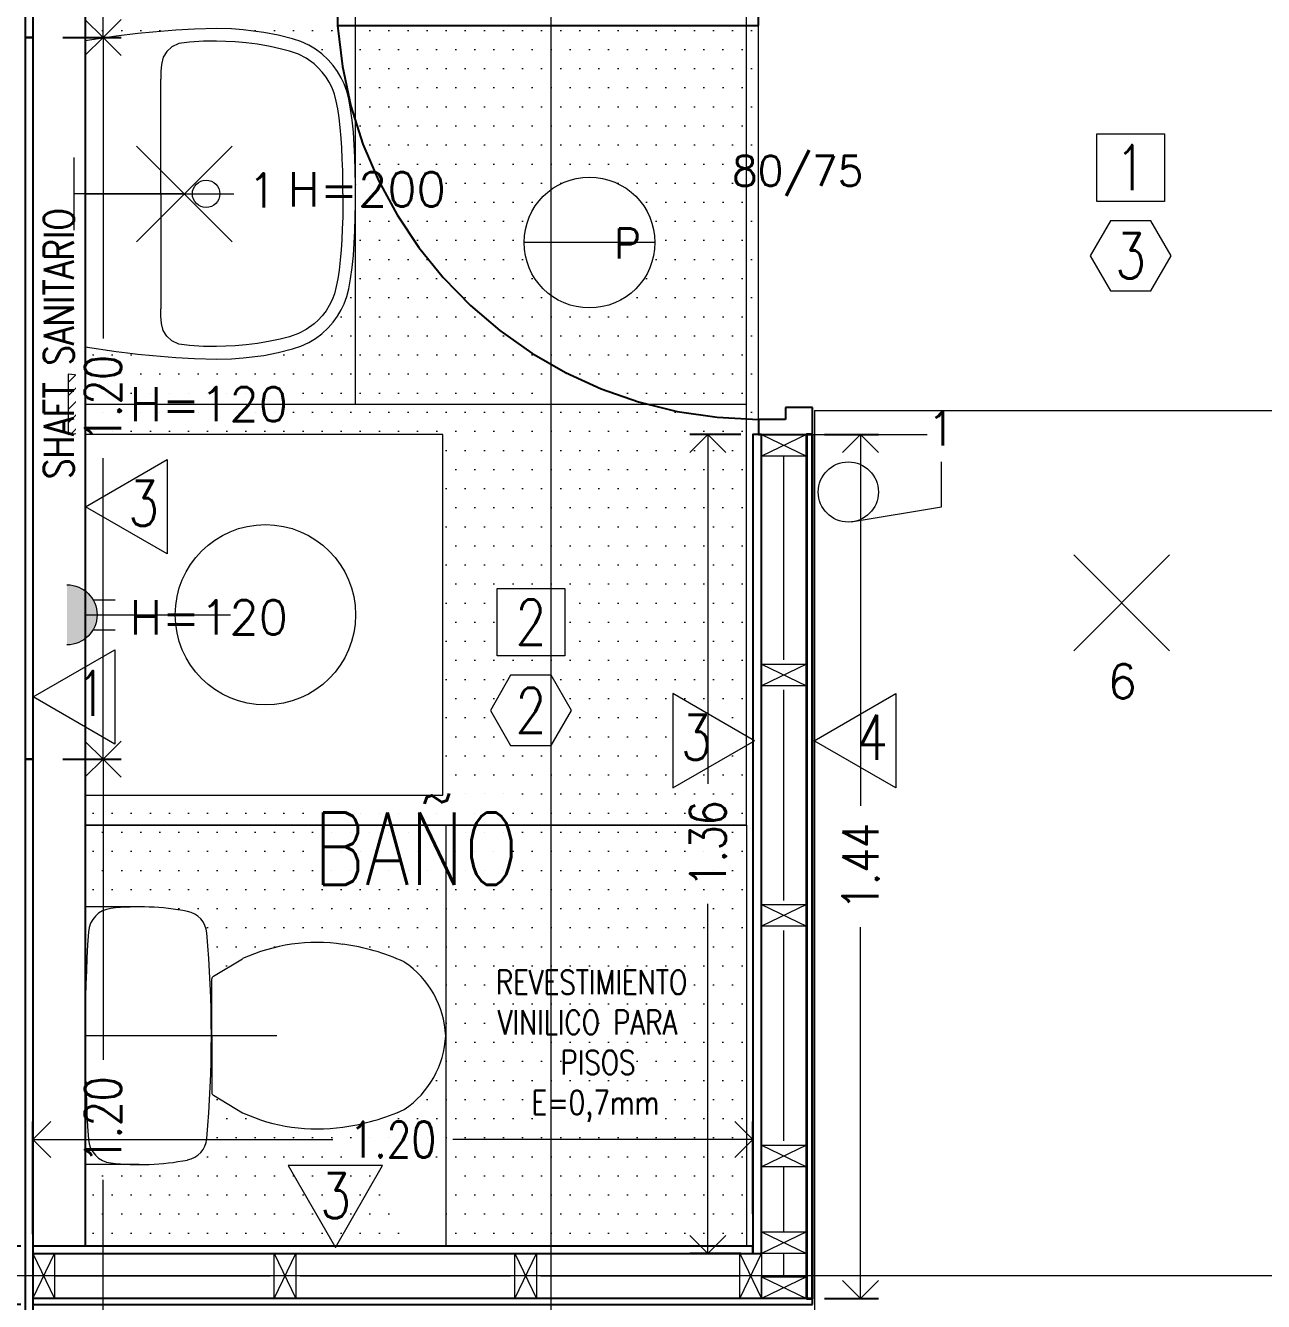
# Model space of a CAD drawing. Header units: inches. Extents: x 10.8 to 60.4, y 12.2 to 79.7.
# Drawn here: x 19.801 to 21.86, y 19.091 to 21.213 of the extents above; entities that cross this region are included whole.
import ezdxf
from ezdxf.enums import TextEntityAlignment as Align

# ---------------------------------------------------------------- set-up
doc = ezdxf.new("R2010")
doc.units = ezdxf.units.IN
doc.header["$MEASUREMENT"] = 0
doc.linetypes.add('CENTER', pattern=[2, 1.25, -0.25, 0.25, -0.25])
doc.layers.get('DEFPOINTS').update_dxf_attribs({"color": 210})
doc.layers.add('_AUX', color=210, linetype='Continuous', lineweight=18, plot=False)
for name, color, linetype, lineweight in [('A-ANNO-DIMS', 3, 'Continuous', 18), ('A-ANNO-SYMB', 3, 'Continuous', 18), ('A-ANNO-TEXT', 3, 'Continuous', 18), ('A-DETL-MCUT', 4, 'Continuous', 25), ('A-DOOR-FULL', 4, 'Continuous', 25), ('A-DOOR-SYMB', 3, 'Continuous', 18), ('A-ELEV-MBE2', 4, 'Continuous', 25), ('A-FLOR-PATT', 8, 'Continuous', 18), ('A-FURN', 8, 'Continuous', 18), ('A-SECT-MCUT', 7, 'Continuous', 35), ('A-WALL-PATT', 8, 'Continuous', 18), ('A-WALL-STUD', 3, 'Continuous', 18)]:
    doc.layers.add(name, color=color, linetype=linetype, lineweight=lineweight)
doc.styles.add('E-ROMANS', font='romans.shx', dxfattribs={"width": 0.8})
doc.dimstyles.new('E-0050_ARW_12', dxfattribs={"dimscale": 0.001, "dimtxt": 60, "dimasz": 60, "dimexe": 30, "dimexo": 20, "dimgap": 30, "dimtad": 0, "dimzin": 0, "dimdsep": 46, "dimtxsty": 'E-ROMANS', "dimblk": 'OPEN90', "dimcen": 30, "dimclrd": 256, "dimclre": 256, "dimclrt": 256, "dimadec": 0, "dimazin": 0, "dimtfac": 1, "dimtmove": 1, "dimatfit": 3, "dimldrblk": 'OPEN90', "dimfxl": 1, "dimtfill": 1, "dimtolj": 1, "dimtzin": 0, "dimlwd": -1, "dimarcsym": 0})

# ---------------------------------------------------------------- blocks, each defined once
blk = doc.blocks.new('centro')
for points in [[(-0.1061, 0.1061), (0.1061, -0.1061)], [(0.1061, 0.1061), (-0.1061, -0.1061)]]:
    blk.add_lwpolyline(points)
blk = doc.blocks.new('ENCHUFE2')
h = blk.add_hatch()
h.set_pattern_fill('LINE', color=256, scale=0.01, angle=45, style=0)
h.set_pattern_definition([(45, (-139.906905, -0.294872), (-0.02245064, 0.02245064), [])])
h.paths.add_polyline_path([(0, -0.1, 1), (0, 0.1)])
for points in [[(0, 0.1), (0, -0.1)], [(0.0866, 0.05), (0.16, 0.05)], [(0.0866, -0.05), (0.16, -0.05)]]:
    blk.add_lwpolyline(points)
blk.add_arc((0, 0), 0.1, 270, 90)
blk = doc.blocks.new('ENCHUFE FUERZA')
blk.add_hatch(color=256).paths.add_polyline_path([(0, -0.1, 1), (0, 0.1)])
for points in [[(0.0866, 0.05), (0.16, 0.05)], [(0.0866, -0.05), (0.16, -0.05)]]:
    blk.add_lwpolyline(points)
blk.add_arc((0, 0), 0.1, 270, 90)
blk = doc.blocks.new('_Open90')
at = {"color": 0, "linetype": 'ByBlock', "lineweight": -2}
for p, q in [((-0.5, 0.5), (0, 0)), ((0, 0), (-1, 0)), ((0, 0), (-0.5, -0.5))]:
    blk.add_line(p, q, dxfattribs=at)
blk = doc.blocks.new('*D577')
at = {"layer": 'A-ANNO-DIMS', "lineweight": -2, "transparency": 16777216}
for p, q in [((19.8629, 19.9934), (19.9598, 19.9934)), ((19.8629, 18.7934), (19.9598, 18.7934))]:
    blk.add_line(p, q, dxfattribs=at)
at = {"layer": 'A-ANNO-DIMS', "transparency": 16777216}
for p, q in [((19.9298, 19.9334), (19.9298, 19.4931)), ((19.9298, 18.8534), (19.9298, 19.2937))]:
    blk.add_line(p, q, dxfattribs=at)
at = {"layer": 'DEFPOINTS', "color": 0, "transparency": 16777216}
for p in [(19.8429, 19.9934), (19.9298, 19.9934), (19.8429, 18.7934)]:
    blk.add_point(p, dxfattribs=at)
at = {"layer": 'A-ANNO-DIMS', "transparency": 16777216, "xscale": 0.06, "yscale": 0.06, "zscale": 0.06}
for p, rotation in [((19.9298, 19.9934), 90), ((19.9298, 18.7934), 270)]:
    blk.add_blockref('_Open90', p, dxfattribs=dict(at, rotation=rotation))
at = {"layer": 'A-ANNO-DIMS', "transparency": 16777216, "insert": (19.9298, 19.3934), "char_height": 0.06, "attachment_point": 5, "rotation": 90, "style": 'E-ROMANS', "bg_fill": 3, "box_fill_scale": 1.25, "bg_fill_color": 256, "bg_fill_true_color": 13158600, "bg_fill_transparency": 0}
blk.add_mtext('\\A1;1.20', dxfattribs=at)
blk = doc.blocks.new('*D578')
at = {"layer": 'A-ANNO-DIMS', "lineweight": -2, "transparency": 16777216}
for p, q in [((19.8629, 21.1934), (19.9598, 21.1934)), ((19.8629, 19.9934), (19.9598, 19.9934))]:
    blk.add_line(p, q, dxfattribs=at)
at = {"layer": 'A-ANNO-DIMS', "transparency": 16777216}
for p, q in [((19.9298, 21.1334), (19.9298, 20.6931)), ((19.9298, 20.0534), (19.9298, 20.4937))]:
    blk.add_line(p, q, dxfattribs=at)
at = {"layer": 'DEFPOINTS', "color": 0, "transparency": 16777216}
for p in [(19.8429, 21.1934), (19.9298, 21.1934), (19.8429, 19.9934)]:
    blk.add_point(p, dxfattribs=at)
at = {"layer": 'A-ANNO-DIMS', "transparency": 16777216, "xscale": 0.06, "yscale": 0.06, "zscale": 0.06}
for p, rotation in [((19.9298, 21.1934), 90), ((19.9298, 19.9934), 270)]:
    blk.add_blockref('_Open90', p, dxfattribs=dict(at, rotation=rotation))
at = {"layer": 'A-ANNO-DIMS', "transparency": 16777216, "insert": (19.9298, 20.5934), "char_height": 0.06, "attachment_point": 5, "rotation": 90, "style": 'E-ROMANS', "bg_fill": 3, "box_fill_scale": 1.25, "bg_fill_color": 256, "bg_fill_true_color": 13158600, "bg_fill_transparency": 0}
blk.add_mtext('\\A1;1.20', dxfattribs=at)
blk = doc.blocks.new('*D579')
at = {"layer": 'A-ANNO-DIMS', "lineweight": -2, "transparency": 16777216}
for p, q in [((19.8629, 22.3934), (19.9598, 22.3934)), ((19.8629, 21.1934), (19.9598, 21.1934))]:
    blk.add_line(p, q, dxfattribs=at)
at = {"layer": 'A-ANNO-DIMS', "transparency": 16777216}
for p, q in [((19.9298, 22.3334), (19.9298, 21.8931)), ((19.9298, 21.2534), (19.9298, 21.6937))]:
    blk.add_line(p, q, dxfattribs=at)
at = {"layer": 'DEFPOINTS', "color": 0, "transparency": 16777216}
for p in [(19.8429, 22.3934), (19.9298, 22.3934), (19.8429, 21.1934)]:
    blk.add_point(p, dxfattribs=at)
at = {"layer": 'A-ANNO-DIMS', "transparency": 16777216, "xscale": 0.06, "yscale": 0.06, "zscale": 0.06}
for p, rotation in [((19.9298, 22.3934), 90), ((19.9298, 21.1934), 270)]:
    blk.add_blockref('_Open90', p, dxfattribs=dict(at, rotation=rotation))
at = {"layer": 'A-ANNO-DIMS', "transparency": 16777216, "insert": (19.9298, 21.7934), "char_height": 0.06, "attachment_point": 5, "rotation": 90, "style": 'E-ROMANS', "bg_fill": 3, "box_fill_scale": 1.25, "bg_fill_color": 256, "bg_fill_true_color": 13158600, "bg_fill_transparency": 0}
blk.add_mtext('\\A1;1.20', dxfattribs=at)
blk = doc.blocks.new('*D949')
at = {"layer": 'A-ANNO-DIMS', "lineweight": -2, "transparency": 16777216}
for p, q in [((21.1299, 20.5334), (21.2197, 20.5334)), ((21.1299, 19.0964), (21.2197, 19.0964))]:
    blk.add_line(p, q, dxfattribs=at)
at = {"layer": 'A-ANNO-DIMS', "transparency": 16777216}
for p, q in [((21.1897, 20.4734), (21.1897, 19.9158)), ((21.1897, 19.1564), (21.1897, 19.714))]:
    blk.add_line(p, q, dxfattribs=at)
at = {"layer": 'DEFPOINTS', "color": 0, "transparency": 16777216}
for p in [(21.1099, 20.5334), (21.1897, 20.5334), (21.1099, 19.0964)]:
    blk.add_point(p, dxfattribs=at)
at = {"layer": 'A-ANNO-DIMS', "transparency": 16777216, "xscale": 0.06, "yscale": 0.06, "zscale": 0.06}
for p, rotation in [((21.1897, 20.5334), 90), ((21.1897, 19.0964), 270)]:
    blk.add_blockref('_Open90', p, dxfattribs=dict(at, rotation=rotation))
at = {"layer": 'A-ANNO-DIMS', "transparency": 16777216, "insert": (21.1897, 19.8149), "char_height": 0.06, "attachment_point": 5, "rotation": 90, "style": 'E-ROMANS', "bg_fill": 3, "box_fill_scale": 1.25, "bg_fill_color": 256, "bg_fill_true_color": 13158600, "bg_fill_transparency": 0}
blk.add_mtext('\\A1;1.44', dxfattribs=at)
blk = doc.blocks.new('*D950')
at = {"layer": 'A-ANNO-DIMS', "lineweight": -2, "transparency": 16777216}
for p, q in [((20.9907, 20.5334), (20.9059, 20.5334)), ((20.9907, 19.1714), (20.9059, 19.1714))]:
    blk.add_line(p, q, dxfattribs=at)
at = {"layer": 'A-ANNO-DIMS', "transparency": 16777216}
for p, q in [((20.9359, 20.4734), (20.9359, 19.9521)), ((20.9359, 19.2314), (20.9359, 19.7527))]:
    blk.add_line(p, q, dxfattribs=at)
at = {"layer": 'DEFPOINTS', "color": 0, "transparency": 16777216}
for p in [(21.0107, 20.5334), (20.9359, 19.1714), (21.0107, 19.1714)]:
    blk.add_point(p, dxfattribs=at)
at = {"layer": 'A-ANNO-DIMS', "transparency": 16777216, "xscale": 0.06, "yscale": 0.06, "zscale": 0.06}
for p, rotation in [((20.9359, 20.5334), 90), ((20.9359, 19.1714), 270)]:
    blk.add_blockref('_Open90', p, dxfattribs=dict(at, rotation=rotation))
at = {"layer": 'A-ANNO-DIMS', "transparency": 16777216, "insert": (20.9359, 19.8524), "char_height": 0.06, "attachment_point": 5, "rotation": 90, "style": 'E-ROMANS', "bg_fill": 3, "box_fill_scale": 1.25, "bg_fill_color": 256, "bg_fill_true_color": 13158600, "bg_fill_transparency": 0}
blk.add_mtext('\\A1;1.36', dxfattribs=at)
blk = doc.blocks.new('*D951')
at = {"layer": 'A-ANNO-DIMS', "lineweight": -2, "transparency": 16777216}
for p, q in [((19.8129, 19.2034), (19.8129, 19.3906)), ((21.0107, 19.237), (21.0107, 19.3906))]:
    blk.add_line(p, q, dxfattribs=at)
at = {"layer": 'A-ANNO-DIMS', "transparency": 16777216}
for p, q in [((19.8729, 19.3606), (20.3121, 19.3606)), ((20.9507, 19.3606), (20.5115, 19.3606))]:
    blk.add_line(p, q, dxfattribs=at)
at = {"layer": 'DEFPOINTS', "color": 0, "transparency": 16777216}
for p in [(21.0107, 19.3606), (21.0107, 19.217), (19.8129, 19.1834)]:
    blk.add_point(p, dxfattribs=at)
at = {"layer": 'A-ANNO-DIMS', "transparency": 16777216, "xscale": 0.06, "yscale": 0.06, "zscale": 0.06, "rotation": 180}
blk.add_blockref('_Open90', (19.8129, 19.3606), dxfattribs=at)
at = {"layer": 'A-ANNO-DIMS', "transparency": 16777216, "xscale": 0.06, "yscale": 0.06, "zscale": 0.06}
blk.add_blockref('_Open90', (21.0107, 19.3606), dxfattribs=at)
at = {"layer": 'A-ANNO-DIMS', "transparency": 16777216, "insert": (20.4118, 19.3606), "char_height": 0.06, "attachment_point": 5, "style": 'E-ROMANS', "bg_fill": 3, "box_fill_scale": 1.25, "bg_fill_color": 256, "bg_fill_true_color": 13158600, "bg_fill_transparency": 0}
blk.add_mtext('\\A1;1.20', dxfattribs=at)
blk = doc.blocks.new('*D893')
at = {"layer": 'A-ANNO-DIMS', "transparency": 16777216}
for p, q in [((19.0146, 19.2434), (19.0146, 19.3034)), ((18.9096, 19.1664), (18.9096, 19.2264)), ((19.0146, 19.1834), (19.0146, 19.0864)), ((19.0146, 19.1834), (19.0146, 19.0864)), ((19.0146, 19.1349), (18.9096, 19.1664)), ((19.0146, 19.0264), (19.0146, 18.9664))]:
    blk.add_line(p, q, dxfattribs=at)
at = {"layer": 'A-ANNO-DIMS', "lineweight": -2, "transparency": 16777216}
for p, q in [((19.7929, 19.1834), (18.9846, 19.1834)), ((19.7929, 19.0864), (18.9846, 19.0864))]:
    blk.add_line(p, q, dxfattribs=at)
at = {"layer": 'DEFPOINTS', "color": 0, "transparency": 16777216}
for p in [(19.8129, 19.1834), (19.0146, 19.0864), (19.8129, 19.0864)]:
    blk.add_point(p, dxfattribs=at)
at = {"layer": 'A-ANNO-DIMS', "transparency": 16777216, "xscale": 0.06, "yscale": 0.06, "zscale": 0.06}
for p, rotation in [((19.0146, 19.1834), 270), ((19.0146, 19.0864), 90)]:
    blk.add_blockref('_Open90', p, dxfattribs=dict(at, rotation=rotation))
at = {"layer": 'A-ANNO-DIMS', "transparency": 16777216, "insert": (18.9096, 19.3295), "char_height": 0.06, "attachment_point": 5, "rotation": 90, "style": 'E-ROMANS', "bg_fill": 3, "box_fill_scale": 1.25, "bg_fill_color": 256, "bg_fill_true_color": 13158600, "bg_fill_transparency": 0}
blk.add_mtext('\\A1;0.10', dxfattribs=at)

msp = doc.modelspace()

# ---------------------------------------------------------------- linework, layer by layer
at = {"layer": 'A-ANNO-SYMB'}
for p, q in [((20.3499, 20.5834), (20.3499, 21.2834)), ((20.9999, 20.5834), (20.9999, 21.2834)), ((21.1129, 20.5734), (22.8129, 20.5734)), ((21.3243, 20.4128), (21.3243, 20.4878)), ((21.1743, 20.3878), (21.3243, 20.4128))]:
    msp.add_line(p, q, dxfattribs=at)
for points in [[(19.8818, 20.8729), (19.8818, 20.9939)], [(20.0648, 20.9334), (19.8818, 20.9334)]]:
    msp.add_lwpolyline(points, dxfattribs=at)
msp.add_circle((21.1694, 20.4376), 0.05, dxfattribs=at)
at = {"layer": 'A-ANNO-TEXT'}
for points in [[(21.5826, 21.0332), (21.6951, 21.0332), (21.6951, 20.9207), (21.5826, 20.9207)], [(21.6725, 20.7721), (21.7062, 20.8304), (21.6725, 20.8887), (21.6052, 20.8887), (21.5715, 20.8304), (21.6052, 20.7721)], [(20.5853, 20.2774), (20.6978, 20.2774), (20.6978, 20.1649), (20.5853, 20.1649)], [(20.6752, 20.0162), (20.7088, 20.0745), (20.6752, 20.1328), (20.6078, 20.1328), (20.5742, 20.0745), (20.6078, 20.0162)]]:
    msp.add_lwpolyline(points, close=True, dxfattribs=at)
at = {"layer": 'A-DETL-MCUT'}
for points in [[(19.8009, 21.1934), (19.8009, 22.3934), (19.8129, 22.3934), (19.8129, 21.1934)], [(19.8009, 19.9934), (19.8009, 21.1934), (19.8129, 21.1934), (19.8129, 19.9934)], [(21.0249, 20.5334), (21.0107, 20.5334), (21.0107, 19.1714), (21.0249, 19.1714)], [(19.8009, 18.7934), (19.8009, 19.9934), (19.8129, 19.9934), (19.8129, 18.7934)], [(21.0107, 19.1714), (21.0107, 19.1834), (19.8129, 19.1834), (19.8129, 19.1714)], [(21.1099, 19.0864), (21.1099, 19.0964), (19.8129, 19.0964), (19.8129, 19.0864)]]:
    msp.add_lwpolyline(points, close=True, dxfattribs=at)
at = {"layer": 'A-DOOR-FULL', "linetype": 'CENTER'}
msp.add_lwpolyline([(20.3199, 21.2134), (21.0199, 21.2134), (21.0199, 21.2584), (20.3199, 21.2584), (20.3199, 21.2134)], dxfattribs=at)
msp.add_arc((21.021, 21.2611), 0.7027, 183.8907, 269.9136, dxfattribs=at)
at = {"layer": 'A-DOOR-SYMB'}
msp.add_lwpolyline([(20.8477, 20.8525), (20.6302, 20.8525)], dxfattribs=at)
msp.add_circle((20.7389, 20.8525), 0.1088, dxfattribs=at)
at = {"layer": 'A-FLOR-PATT'}
msp.add_line((21.0199, 20.5584), (21.0199, 21.2584), dxfattribs=at)
at = {"layer": 'A-FURN'}
for p, q in [((20.0125, 21.2024), (19.9876, 21.1999)), ((20.051, 21.2055), (20.0125, 21.2024)), ((20.0821, 21.2073), (20.051, 21.2055)), ((20.1189, 21.2084), (20.0821, 21.2073)), ((20.1435, 21.2078), (20.1189, 21.2084)), ((20.1631, 21.2063), (20.1435, 21.2078)), ((20.1972, 21.2019), (20.1631, 21.2063)), ((20.2212, 21.1972), (20.1972, 21.2019)), ((20.0441, 21.1778), (20.0358, 21.17)), ((20.056, 21.1834), (20.0441, 21.1778)), ((20.0739, 21.1858), (20.056, 21.1834)), ((20.0967, 21.1872), (20.0739, 21.1858)), ((20.1188, 21.1874), (20.0967, 21.1872)), ((20.1497, 21.1864), (20.1188, 21.1874)), ((20.1679, 21.1847), (20.1497, 21.1864)), ((20.1865, 21.1823), (20.1679, 21.1847)), ((20.2078, 21.1786), (20.1865, 21.1823)), ((20.2247, 21.1749), (20.2078, 21.1786)), ((20.2452, 21.1913), (20.2212, 21.1972)), ((20.2589, 21.1867), (20.2452, 21.1913)), ((20.2722, 21.1805), (20.2589, 21.1867)), ((20.2831, 21.174), (20.2722, 21.1805)), ((20.0301, 21.1607), (20.0271, 21.1488)), ((20.0358, 21.17), (20.0301, 21.1607)), ((20.24, 21.171), (20.2247, 21.1749)), ((20.2549, 21.1656), (20.24, 21.171)), ((20.2676, 21.159), (20.2549, 21.1656)), ((20.2809, 21.1495), (20.2676, 21.159)), ((20.2936, 21.1661), (20.2831, 21.174)), ((20.3045, 21.1561), (20.2936, 21.1661)), ((20.0262, 21.1369), (20.0259, 21.1244)), ((20.0271, 21.1488), (20.0262, 21.1369)), ((20.2876, 21.1433), (20.2809, 21.1495)), ((20.2944, 21.136), (20.2876, 21.1433)), ((20.3007, 21.1277), (20.2944, 21.136)), ((20.3126, 21.1468), (20.3045, 21.1561)), ((20.3198, 21.1369), (20.3126, 21.1468)), ((20.3259, 21.1264), (20.3198, 21.1369)), ((20.0259, 20.9334), (20.0259, 21.1244)), ((20.3061, 21.119), (20.3007, 21.1277)), ((20.3108, 21.1096), (20.3061, 21.119)), ((20.3307, 21.1163), (20.3259, 21.1264)), ((20.3351, 21.1041), (20.3307, 21.1163)), ((20.3146, 21.0995), (20.3108, 21.1096)), ((20.3177, 21.0877), (20.3146, 21.0995)), ((20.3384, 21.0915), (20.3351, 21.1041)), ((20.3201, 21.0748), (20.3177, 21.0877)), ((20.3225, 21.06), (20.3201, 21.0748)), ((20.3415, 21.0745), (20.3384, 21.0915)), ((20.3442, 21.056), (20.3415, 21.0745)), ((20.3244, 21.0437), (20.3225, 21.06)), ((20.3462, 21.0361), (20.3442, 21.056)), ((20.3259, 21.0262), (20.3244, 21.0437)), ((20.3476, 21.0152), (20.3462, 21.0361)), ((20.3269, 21.01), (20.3259, 21.0262)), ((20.3277, 20.9916), (20.3269, 21.01)), ((20.3486, 20.9947), (20.3476, 21.0156)), ((20.3284, 20.972), (20.3277, 20.9916)), ((20.3494, 20.9721), (20.3486, 20.995)), ((20.3288, 20.9507), (20.3284, 20.972)), ((20.3498, 20.9486), (20.3494, 20.9725)), ((20.3289, 20.9334), (20.3288, 20.9507)), ((20.3499, 20.9334), (20.3498, 20.9489)), ((20.0259, 20.9334), (20.0259, 20.7424)), ((20.3289, 20.9334), (20.3288, 20.9161)), ((20.3498, 20.918), (20.3499, 20.9334)), ((20.3288, 20.9161), (20.3284, 20.8948)), ((20.3494, 20.8943), (20.3498, 20.918)), ((20.3284, 20.8948), (20.3277, 20.8752)), ((20.3486, 20.8718), (20.3494, 20.8947)), ((20.3277, 20.8752), (20.3269, 20.8569)), ((20.3476, 20.8512), (20.3486, 20.8721)), ((20.3259, 20.8406), (20.3244, 20.8231)), ((20.3269, 20.8569), (20.3259, 20.8406)), ((20.3462, 20.8307), (20.3476, 20.8516)), ((20.3244, 20.8231), (20.3225, 20.8068)), ((20.3442, 20.8108), (20.3462, 20.8307)), ((20.3225, 20.8068), (20.3201, 20.792)), ((20.3415, 20.7923), (20.3442, 20.8108)), ((20.3177, 20.7791), (20.3146, 20.7674)), ((20.3201, 20.792), (20.3177, 20.7791)), ((20.3351, 20.7627), (20.3384, 20.7753)), ((20.3384, 20.7753), (20.3415, 20.7923)), ((20.3108, 20.7572), (20.3061, 20.7478)), ((20.3146, 20.7674), (20.3108, 20.7572)), ((20.3307, 20.7506), (20.3351, 20.7627)), ((20.0262, 20.7299), (20.0259, 20.7424)), ((20.3007, 20.7391), (20.2944, 20.7308)), ((20.3061, 20.7478), (20.3007, 20.7391)), ((20.3198, 20.7299), (20.3259, 20.7404)), ((20.3259, 20.7404), (20.3307, 20.7506)), ((20.0271, 20.718), (20.0262, 20.7299)), ((20.0301, 20.7061), (20.0271, 20.718)), ((20.2809, 20.7173), (20.2676, 20.7078)), ((20.2876, 20.7235), (20.2809, 20.7173)), ((20.2944, 20.7308), (20.2876, 20.7235)), ((20.2936, 20.7007), (20.3045, 20.7107)), ((20.3045, 20.7107), (20.3126, 20.72)), ((20.3126, 20.72), (20.3198, 20.7299)), ((20.0358, 20.6968), (20.0301, 20.7061)), ((20.0441, 20.689), (20.0358, 20.6968)), ((20.2247, 20.6919), (20.2078, 20.6882)), ((20.24, 20.6958), (20.2247, 20.6919)), ((20.2549, 20.7012), (20.24, 20.6958)), ((20.2676, 20.7078), (20.2549, 20.7012)), ((20.2722, 20.6863), (20.2831, 20.6929)), ((20.2831, 20.6929), (20.2936, 20.7007)), ((20.056, 20.6834), (20.0441, 20.689)), ((20.0739, 20.6811), (20.056, 20.6834)), ((20.0967, 20.6796), (20.0739, 20.6811)), ((20.1188, 20.6794), (20.0967, 20.6796)), ((20.1497, 20.6805), (20.1188, 20.6794)), ((20.1679, 20.6821), (20.1497, 20.6805)), ((20.1865, 20.6845), (20.1679, 20.6821)), ((20.2078, 20.6882), (20.1865, 20.6845)), ((20.1972, 20.6649), (20.2212, 20.6696)), ((20.2212, 20.6696), (20.2452, 20.6755)), ((20.2452, 20.6755), (20.2589, 20.6801)), ((20.2589, 20.6801), (20.2722, 20.6863)), ((19.9876, 20.6669), (20.0125, 20.6644)), ((20.0125, 20.6644), (20.051, 20.6613)), ((20.051, 20.6613), (20.0821, 20.6595)), ((20.0821, 20.6595), (20.1189, 20.6584)), ((20.1189, 20.6584), (20.1435, 20.6591)), ((20.1435, 20.6591), (20.1631, 20.6605)), ((20.1631, 20.6605), (20.1972, 20.6649)), ((20.1135, 19.6323), (20.1618, 19.6615)), ((20.1108, 19.5334), (20.1108, 19.6279)), ((20.1108, 19.5334), (20.1108, 19.4389))]:
    msp.add_line(p, q, dxfattribs=at)
for centre, radius in [((20.1012, 20.9334), 0.0228), ((20.1999, 20.2334), 0.15)]:
    msp.add_circle(centre, radius, dxfattribs=at)
for centre, radius, start, end in [((20.3726, 21.0168), 0.025, 182.8069, 183.7647), ((20.3736, 20.9959), 0.025, 181.9684, 182.8069), ((20.3744, 20.973), 0.025, 181.0739, 181.9684), ((20.3748, 20.9491), 0.025, 180.3184, 181.0739), ((20.3744, 20.8939), 0.025, 178.0316, 178.9261), ((20.3736, 20.8709), 0.025, 177.1931, 178.0316), ((20.3726, 20.85), 0.025, 176.2353, 177.1931), ((20.0627, 19.7008), 0.04, 4.9403, 79.2548), ((20.2859, 19.3884), 0.3, 81.7931, 114.4382), ((20.2823, 19.3303), 0.3581, 65.4756, 82.5568), ((20.3434, 19.5261), 0.1566, 2.6552, 56.0211), ((20.1158, 19.6279), 0.005, 118.0226, 180), ((20.1158, 19.4389), 0.005, 180, 241.9774)]:
    msp.add_arc(centre, radius, start, end, dxfattribs=at)
at = {"layer": 'A-SECT-MCUT'}
msp.add_lwpolyline([(21.0999, 19.0964), (21.1099, 19.0964), (21.1099, 20.5334), (21.0999, 20.5334)], close=True, dxfattribs=at)
at = {"layer": 'A-WALL-PATT', "ltscale": 0.1}
for p, q in [((21.0624, 20.1584), (21.0624, 20.4974)), ((21.0624, 19.7584), (21.0624, 20.1084)), ((21.0624, 19.3584), (21.0624, 19.7084)), ((21.0624, 19.2074), (21.0624, 19.3154)), ((21.0624, 19.1324), (21.0624, 19.1714)), ((20.2576, 19.1339), (20.6076, 19.1339)), ((20.6576, 19.1339), (20.9889, 19.1339))]:
    msp.add_line(p, q, dxfattribs=at)
at = {"layer": 'A-WALL-STUD'}
for p, q in [((20.2146, 19.0964), (20.2506, 19.1714)), ((20.2146, 19.1714), (20.2506, 19.0964)), ((20.6146, 19.0964), (20.6506, 19.1714)), ((20.6146, 19.1714), (20.6506, 19.0964))]:
    msp.add_line(p, q, dxfattribs=at)
for points in [[(20.2146, 19.0964), (20.2146, 19.1714), (20.2506, 19.1714), (20.2506, 19.0964)], [(20.6146, 19.0964), (20.6146, 19.1714), (20.6506, 19.1714), (20.6506, 19.0964)]]:
    msp.add_lwpolyline(points, close=True, dxfattribs=at)

# ---------------------------------------------------------------- block references
at = {"layer": 'A-ANNO-SYMB'}
for name, p, xscale, yscale, zscale in [('centro', (20.0648, 20.9334), 0.75, 0.75, 0.75), ('ENCHUFE2', (19.8721, 20.5834), 0.5, 0.5, 0.5), ('centro', (21.6242, 20.2533), 0.75, 0.75, 0.75)]:
    msp.add_blockref(name, p, dxfattribs=dict(at, xscale=xscale, yscale=yscale, zscale=zscale))
at = {"layer": 'A-ANNO-SYMB', "xscale": -0.5, "yscale": 0.5, "zscale": 0.5, "rotation": 180}
msp.add_blockref('ENCHUFE FUERZA', (19.8699, 20.2334), dxfattribs=at)

# ---------------------------------------------------------------- texts
at = {"layer": 'A-ANNO-SYMB', "style": 'E-ROMANS'}
for s, height, p in [('1', 0.0569, (20.1702, 20.9108)), ('H=200', 0.05689, (20.2368, 20.9126)), ('H=120', 0.05689, (19.9742, 20.5552)), ('1', 0.0569, (21.2997, 20.5149)), ('H=120', 0.05689, (19.9742, 20.2008)), ('6', 0.0569, (21.6007, 20.0944))]:
    msp.add_text(s, height=height, dxfattribs=at).set_placement(p)
at = {"layer": 'A-ANNO-TEXT', "char_height": 0.075, "attachment_point": 5, "rotation": 0.0005, "style": 'E-ROMANS'}
for s, insert in [('\\pi-0.45,l0.45,t0.45;1', (21.6388, 20.977)), ('\\pi-0.45,l0.45,t0.45;3', (21.6388, 20.8304)), ('\\pi-0.45,l0.45,t0.45;2', (20.6415, 20.2212)), ('\\pi-0.45,l0.45,t0.45;2', (20.6415, 20.0745))]:
    msp.add_mtext(s, dxfattribs=dict(at, insert=insert))
at = {"layer": 'A-ANNO-TEXT', "insert": (20.4501, 19.8445), "char_height": 0.12, "attachment_point": 5, "style": 'E-ROMANS'}
msp.add_mtext('\\pi-0.36,l0.36,t0.36;BAÑO', dxfattribs=at)
at = {"layer": 'A-ANNO-TEXT', "style": 'E-ROMANS'}
msp.add_attdef('80/75', text='x/x', height=0.05, dxfattribs=at).set_placement((21.0852, 20.9966), align=Align.TOP_CENTER)
msp.add_attdef('P', text='P', height=0.05, dxfattribs=at).set_placement((20.802, 20.8108), align=Align.BOTTOM_CENTER)

# ---------------------------------------------------------------- next in the draw order: dimensions: what is measured, and where the dimension line sits
at = {"layer": 'A-ANNO-DIMS'}
for base, p1, p2, picture, middle in [((20.9359, 19.1714), (21.0107, 20.5334), (21.0107, 19.1714), '*D950', (20.9359, 19.8524)), ((21.1897, 20.5334), (21.1099, 19.0964), (21.1099, 20.5334), '*D949', (21.1897, 19.8149)), ((19.9298, 19.9934), (19.8429, 18.7934), (19.8429, 19.9934), '*D577', (19.9298, 19.3934))]:
    dim = msp.add_linear_dim(base=base, p1=p1, p2=p2, angle=90, dimstyle='E-0050_ARW_12', dxfattribs=at)
    dim.commit()
    dim.dimension.update_dxf_attribs({"geometry": picture, "text_midpoint": middle})

# ---------------------------------------------------------------- next in the draw order: linework, layer by layer
at = {"layer": '_AUX'}
msp.add_line((21.1099, 20.5334), (21.3004, 20.5334), dxfattribs=at)
at = {"layer": 'A-ANNO-SYMB'}
for p, q in [((21.1129, 20.5734), (21.1129, 18.4734)), ((20.9999, 19.8834), (19.8999, 19.8834)), ((19.9902, 19.7477), (19.8999, 19.7477)), ((34.2889, 19.1339), (11.4546, 19.1339))]:
    msp.add_line(p, q, dxfattribs=at)
at = {"layer": 'A-ANNO-TEXT'}
for points in [[(21.0134, 20.024), (20.8775, 20.1025), (20.8775, 19.9456)], [(21.1124, 20.024), (21.2483, 20.1025), (21.2483, 19.9456)]]:
    msp.add_lwpolyline(points, close=True, dxfattribs=at)
at = {"layer": 'A-DOOR-FULL', "linetype": 'CENTER'}
msp.add_lwpolyline([(21.0199, 20.5584), (21.0199, 20.5334), (21.1099, 20.5334), (21.1099, 20.5784), (21.0649, 20.5784), (21.0649, 20.5584), (21.0199, 20.5584)], dxfattribs=at)
at = {"layer": 'A-FURN'}
msp.add_line((20.2188, 19.5334), (19.8999, 19.5334), dxfattribs=at)
for centre, radius, start, end in [((19.9475, 19.7033), 0.042, 96.3359, 176.2554), ((19.9902, 19.3187), 0.429, 79.2548, 96.3359)]:
    msp.add_arc(centre, radius, start, end, dxfattribs=at)
at = {"layer": 'A-WALL-PATT', "ltscale": 0.1}
msp.add_line((19.8489, 19.1339), (20.2076, 19.1339), dxfattribs=at)
at = {"layer": 'A-WALL-STUD'}
for p, q in [((21.0249, 20.5334), (21.0999, 20.4974)), ((21.0999, 20.5334), (21.0249, 20.4974)), ((21.0249, 20.1514), (21.0999, 20.1154)), ((21.0999, 20.1514), (21.0249, 20.1154)), ((21.0249, 19.7514), (21.0999, 19.7154)), ((21.0999, 19.7514), (21.0249, 19.7154)), ((21.0249, 19.3514), (21.0999, 19.3154)), ((21.0999, 19.3514), (21.0249, 19.3154)), ((21.0249, 19.2074), (21.0999, 19.1714)), ((21.0999, 19.2074), (21.0249, 19.1714)), ((20.9889, 19.0964), (21.0249, 19.1714)), ((20.9889, 19.1714), (21.0249, 19.0964)), ((21.0249, 19.1324), (21.0999, 19.0964)), ((21.0999, 19.1324), (21.0249, 19.0964))]:
    msp.add_line(p, q, dxfattribs=at)
for points in [[(21.0249, 20.5334), (21.0999, 20.5334), (21.0999, 20.4974), (21.0249, 20.4974)], [(21.0249, 20.1514), (21.0999, 20.1514), (21.0999, 20.1154), (21.0249, 20.1154)], [(21.0249, 19.7514), (21.0999, 19.7514), (21.0999, 19.7154), (21.0249, 19.7154)], [(21.0249, 19.3514), (21.0999, 19.3514), (21.0999, 19.3154), (21.0249, 19.3154)], [(21.0249, 19.2074), (21.0999, 19.2074), (21.0999, 19.1714), (21.0249, 19.1714)], [(20.9889, 19.0964), (20.9889, 19.1714), (21.0249, 19.1714), (21.0249, 19.0964)], [(21.0249, 19.1324), (21.0999, 19.1324), (21.0999, 19.0964), (21.0249, 19.0964)]]:
    msp.add_lwpolyline(points, close=True, dxfattribs=at)

# ---------------------------------------------------------------- next in the draw order: texts
at = {"layer": 'A-ANNO-TEXT', "char_height": 0.075, "attachment_point": 5, "style": 'E-ROMANS'}
for s, insert, rotation in [('\\pi-0.45,l0.45,t0.45;3', (20.9165, 20.0297), 0.0005), ('\\pi-0.45,l0.45,t0.45;4', (21.2093, 20.0297), 359.9995)]:
    msp.add_mtext(s, dxfattribs=dict(at, insert=insert, rotation=rotation))

# ---------------------------------------------------------------- next in the draw order: dimensions: what is measured, and where the dimension line sits
at = {"layer": 'A-ANNO-DIMS'}
dim = msp.add_linear_dim(base=(19.9298, 21.1934), p1=(19.8429, 19.9934), p2=(19.8429, 21.1934), angle=90, dimstyle='E-0050_ARW_12', dxfattribs=at)
dim.commit()
dim.dimension.update_dxf_attribs({"geometry": '*D578', "text_midpoint": (19.9298, 20.5934)})
dim = msp.add_linear_dim(base=(21.0107, 19.3606), p1=(19.8129, 19.1834), p2=(21.0107, 19.217), dimstyle='E-0050_ARW_12', dxfattribs=at)
dim.commit()
dim.dimension.update_dxf_attribs({"geometry": '*D951', "text_midpoint": (20.4118, 19.3606)})

# ---------------------------------------------------------------- next in the draw order: linework, layer by layer
at = {"layer": 'A-ANNO-SYMB'}
for p, q in [((19.8999, 20.6789), (19.8999, 20.5834)), ((20.9999, 20.5834), (19.8999, 20.5834)), ((19.8999, 19.8834), (19.8999, 19.1834)), ((20.4999, 19.8834), (20.4999, 19.1834)), ((20.9999, 19.8834), (20.9999, 19.1834)), ((19.9902, 19.3192), (19.8999, 19.3192)), ((20.9999, 19.1834), (19.8999, 19.1834))]:
    msp.add_line(p, q, dxfattribs=at)
for points in [[(20.675, 14.4248), (20.675, 22.7688)], [(19.8999, 19.9334), (19.8999, 19.8834), (20.9999, 19.8834), (20.9999, 20.5834), (19.8999, 20.5834), (19.8999, 20.5334)]]:
    msp.add_lwpolyline(points, dxfattribs=at)
at = {"layer": 'A-ANNO-TEXT'}
for points in [[(19.9004, 20.413), (20.0363, 20.4915), (20.0363, 20.3346)], [(19.8134, 20.097), (19.9493, 20.1754), (19.9493, 20.0185)], [(20.3165, 19.1814), (20.3949, 19.3173), (20.238, 19.3173)]]:
    msp.add_lwpolyline(points, close=True, dxfattribs=at)
at = {"layer": 'A-FURN'}
for p, q in [((19.8999, 20.9334), (19.8999, 20.6789)), ((19.8999, 20.9334), (20.1474, 20.9334)), ((19.8999, 20.6789), (19.9516, 20.6713)), ((19.9516, 20.6713), (19.9876, 20.6669)), ((20.1135, 19.4345), (20.1618, 19.4053))]:
    msp.add_line(p, q, dxfattribs=at)
for points in [[(19.8999, 20.5334), (19.8999, 19.9334), (20.4949, 19.9334), (20.4949, 20.5334), (19.8999, 20.5334)], [(19.8999, 20.2334), (20.1418, 20.2334)]]:
    msp.add_lwpolyline(points, dxfattribs=at)
for centre, radius, start, end in [((22.5432, 19.5334), 2.6433, 176.2554, 183.7446), ((18.1257, 19.5334), 1.9843, 355.0597, 4.9403), ((20.3434, 19.5407), 0.1566, 303.9789, 357.3448), ((20.2859, 19.6784), 0.3, 245.5618, 278.2069), ((20.2823, 19.7365), 0.3581, 277.4432, 294.5244), ((19.9475, 19.3635), 0.042, 183.7446, 263.6641), ((20.0627, 19.366), 0.04, 280.7452, 355.0597), ((19.9902, 19.7481), 0.429, 263.6641, 280.7452)]:
    msp.add_arc(centre, radius, start, end, dxfattribs=at)

# ---------------------------------------------------------------- next in the draw order: texts
at = {"layer": 'A-ANNO-TEXT', "style": 'E-ROMANS'}
for s, insert, char_height, attachment_point, rotation in [('SHAFT SANITARIO', (19.8311, 20.6845), 0.05, 2, 90), ('\\pi-0.45,l0.45,t0.45;3', (19.9973, 20.4187), 0.075, 5, 359.9995), ('\\pi-0.45,l0.45,t0.45;1', (19.9103, 20.1026), 0.075, 5, 359.9995), ('\\pi-0.45,l0.45,t0.45;3', (20.3165, 19.2672), 0.075, 5, 0.0005)]:
    msp.add_mtext(s, dxfattribs=dict(at, insert=insert, char_height=char_height, attachment_point=attachment_point, rotation=rotation))
at = {"layer": 'A-ANNO-TEXT', "insert": (20.7546, 19.3901), "char_height": 0.04, "attachment_point": 7, "style": 'E-ROMANS'}
msp.add_mtext('\\pi-0.17143;REVESTIMIENTO\\P\\pi-0.16838;VINILICO PARA \\P\\pi-0.064;PISOS\\P\\pi-0.112;E=0,7mm', dxfattribs=at)

# ---------------------------------------------------------------- next in the draw order: dimensions: what is measured, and where the dimension line sits
at = {"layer": 'A-ANNO-DIMS'}
for base, p1, p2, picture, middle in [((19.9298, 22.3934), (19.8429, 21.1934), (19.8429, 22.3934), '*D579', (19.9298, 21.7934)), ((19.0146, 19.0864), (19.8129, 19.1834), (19.8129, 19.0864), '*D893', (18.9096, 19.2564))]:
    dim = msp.add_linear_dim(base=base, p1=p1, p2=p2, angle=90, dimstyle='E-0050_ARW_12', dxfattribs=at)
    dim.commit()
    dim.dimension.update_dxf_attribs({"geometry": picture, "text_midpoint": middle})

# ---------------------------------------------------------------- next in the draw order: hatches: boundary and pattern name
at = {"layer": 'A-FLOR-PATT'}
h = msp.add_hatch(dxfattribs=at)
h.set_pattern_fill('DOTS', color=256, scale=0.02, style=0)
h.set_pattern_definition([(0, (-444.033665, -8.068132), (0.015875, 0.03175), [0, -0.03175])])
h.paths.add_polyline_path([(20.4999, 19.8834), (19.8999, 19.8834), (19.8999, 19.7477), (19.9902, 19.7477, -0.046919), (20.0701, 19.7401, -0.336122), (20.1025, 19.7043, -0.00971), (20.1108, 19.6277, -0.275292), (20.1132, 19.6322), (20.1618, 19.6615, -0.143412), (20.3287, 19.6853, -0.074669), (20.431, 19.656, -0.237155), (20.4999, 19.5334)])
h.paths.add_polyline_path([(20.3499, 20.9334), (20.3498, 20.918), (20.3494, 20.8945), (20.3494, 20.8947, 0.003903), (20.3494, 20.8943), (20.3494, 20.8945), (20.3486, 20.872), (20.3486, 20.8721, 0.003659), (20.3486, 20.8718), (20.3486, 20.872), (20.3476, 20.8514), (20.3476, 20.8516, 0.004179), (20.3476, 20.8512), (20.3476, 20.8514), (20.3462, 20.8307), (20.3442, 20.8108), (20.3415, 20.7923), (20.3384, 20.7753), (20.3351, 20.7627), (20.3307, 20.7506), (20.3259, 20.7404), (20.3198, 20.7299), (20.3126, 20.72), (20.3045, 20.7107), (20.2936, 20.7007), (20.2831, 20.6929), (20.2722, 20.6863), (20.2589, 20.6801), (20.2452, 20.6755), (20.2212, 20.6696), (20.1972, 20.6649), (20.1631, 20.6605), (20.1435, 20.6591), (20.1189, 20.6584), (20.0821, 20.6595), (20.051, 20.6613), (20.0125, 20.6644), (19.9876, 20.6669), (19.9516, 20.6713), (19.8999, 20.6789), (19.8999, 20.5834), (20.3499, 20.5834)], flags=17)
h.paths.add_polyline_path([(20.3499, 21.0527), (20.3499, 20.5834), (20.675, 20.5834), (20.675, 20.6495, -0.190981)], flags=16)
h.paths.add_polyline_path([(20.1618, 19.4053), (20.1132, 19.4346, -0.262571), (20.1108, 19.4389), (20.1108, 19.5334), (20.1099, 19.5334, -0.021559), (20.1025, 19.3625, -0.336122), (20.0701, 19.3267, -0.046919), (19.9902, 19.3192), (19.8999, 19.3192), (19.8999, 19.1834), (20.4607, 19.1834), (20.3835, 19.3173), (20.4999, 19.3173), (20.4999, 19.5334, -0.237155), (20.431, 19.4108, -0.074669), (20.3287, 19.3815, -0.143412)])
h.paths.add_polyline_path([(20.3499, 21.0527), (20.3499, 20.947, -0.016148), (20.3498, 20.9486), (20.3498, 20.9488), (20.3499, 20.9334), (20.3499, 20.9678, -0.043216), (20.3494, 20.9721), (20.3494, 20.9723), (20.3498, 20.9488), (20.3498, 20.9489, 0.019445), (20.3499, 20.947), (20.3499, 20.5834), (20.675, 20.5834), (20.675, 20.6495, -0.190981)], flags=17)
h.paths.add_polyline_path([(20.3499, 20.8887, -0.056524), (20.3494, 20.8943), (20.3494, 20.8945), (20.3486, 20.872), (20.3486, 20.8721, 0.003659), (20.3486, 20.8718), (20.3486, 20.872), (20.3476, 20.8514), (20.3476, 20.8516, 0.004179), (20.3476, 20.8512), (20.3476, 20.8514), (20.3462, 20.8307), (20.3442, 20.8108), (20.3415, 20.7923), (20.3384, 20.7753), (20.3351, 20.7627), (20.3307, 20.7506), (20.3259, 20.7404), (20.3198, 20.7299), (20.3126, 20.72), (20.3045, 20.7107), (20.2936, 20.7007), (20.2831, 20.6929), (20.2722, 20.6863), (20.2589, 20.6801), (20.2452, 20.6755), (20.2212, 20.6696), (20.1972, 20.6649), (20.1631, 20.6605), (20.1435, 20.6591), (20.1189, 20.6584), (20.0821, 20.6595), (20.051, 20.6613), (20.0125, 20.6644), (19.9876, 20.6669), (19.9516, 20.6713), (19.8999, 20.6789), (19.8999, 20.5834), (20.3499, 20.5834)], flags=16)
h.paths.add_polyline_path([(20.3199, 21.2584), (20.675, 21.2584), (20.675, 21.2834), (19.8999, 21.2834), (19.8999, 21.1879), (19.9516, 21.1955), (19.9876, 21.1999), (20.0125, 21.2024), (20.051, 21.2055), (20.0821, 21.2073), (20.1189, 21.2084), (20.1435, 21.2078), (20.1631, 21.2063), (20.1972, 21.2019), (20.2212, 21.1972), (20.2452, 21.1913), (20.2589, 21.1867), (20.2722, 21.1805), (20.2831, 21.174), (20.2936, 21.1661), (20.3045, 21.1561), (20.3126, 21.1468), (20.3198, 21.1369), (20.3259, 21.1264), (20.3307, 21.1163), (20.3351, 21.1041), (20.3384, 21.0915), (20.3415, 21.0745), (20.3442, 21.056), (20.3462, 21.0361), (20.3476, 21.0154), (20.3476, 21.0156, 0.004179), (20.3476, 21.0152), (20.3476, 21.0154), (20.3486, 20.9949), (20.3486, 20.995, 0.003659), (20.3486, 20.9947), (20.3486, 20.9949), (20.3494, 20.9723), (20.3498, 20.9488), (20.3498, 20.9489, 0.003296), (20.3498, 20.9486), (20.3498, 20.9488), (20.3499, 20.9334), (20.3498, 20.918), (20.3494, 20.8945), (20.3494, 20.8947, 0.003903), (20.3494, 20.8943), (20.3494, 20.8945), (20.3486, 20.872), (20.3486, 20.8721, 0.003659), (20.3486, 20.8718), (20.3486, 20.872), (20.3476, 20.8514), (20.3476, 20.8516, 0.004179), (20.3476, 20.8512), (20.3476, 20.8514), (20.3462, 20.8307), (20.3442, 20.8108), (20.3415, 20.7923), (20.3384, 20.7753), (20.3351, 20.7627), (20.3307, 20.7506), (20.3259, 20.7404), (20.3198, 20.7299), (20.3126, 20.72), (20.3045, 20.7107), (20.2936, 20.7007), (20.2831, 20.6929), (20.2722, 20.6863), (20.2589, 20.6801), (20.2452, 20.6755), (20.2212, 20.6696), (20.1972, 20.6649), (20.1631, 20.6605), (20.1435, 20.6591), (20.1189, 20.6584), (20.0821, 20.6595), (20.051, 20.6613), (20.0125, 20.6644), (19.9876, 20.6669), (19.9516, 20.6713), (19.8999, 20.6789), (19.8999, 20.5834), (20.675, 20.5834), (20.675, 20.6495, -0.252159), (20.3199, 21.2134)])
h.paths.add_polyline_path([(20.9999, 21.2834), (20.675, 21.2834), (20.675, 21.2584), (20.9999, 21.2584)], flags=17)
h.paths.add_polyline_path([(21.0129, 21.3834), (20.9999, 21.3834), (20.675, 21.3834), (20.675, 21.2834), (20.9999, 21.2834), (20.9999, 21.2584), (21.0199, 21.2584), (21.0199, 21.2834), (21.0129, 21.2834)])
h.paths.add_polyline_path([(20.675, 21.3834), (19.8999, 21.3834), (19.8999, 21.2834), (20.675, 21.2834)])
h.paths.add_polyline_path([(20.9999, 21.2134), (20.675, 21.2134), (20.675, 20.9405, -0.612993), (20.8477, 20.8525, -0.612993), (20.675, 20.7646), (20.675, 20.6495, 0.061903), (20.8352, 20.5834), (20.9999, 20.5834)])
h.paths.add_polyline_path([(20.675, 21.2134), (20.3499, 21.2134), (20.3499, 21.0527, 0.190981), (20.675, 20.6495), (20.675, 20.7646, -0.239931), (20.6302, 20.8525, -0.239931), (20.675, 20.9405)], flags=17)
h.paths.add_polyline_path([(21.0199, 21.2134), (20.9999, 21.2134), (20.9999, 20.5834), (20.9999, 20.5834), (20.9999, 20.5587, 0.007118), (21.0199, 20.5584)])
h.paths.add_polyline_path([(20.675, 20.5834), (19.8999, 20.5834), (19.8999, 20.5334), (20.4949, 20.5334), (20.4949, 19.9334), (19.8999, 19.9334), (19.8999, 19.8834), (20.675, 19.8834), (20.675, 20.0162), (20.6078, 20.0162), (20.5742, 20.0745), (20.6078, 20.1328), (20.675, 20.1328), (20.675, 20.1649), (20.5853, 20.1649), (20.5853, 20.2774), (20.675, 20.2774)])
h.paths.add_polyline_path([(20.9999, 20.5587, -0.059463), (20.8352, 20.5834), (20.675, 20.5834), (20.675, 20.2774), (20.6978, 20.2774), (20.6978, 20.1649), (20.675, 20.1649), (20.675, 20.1332), (20.7088, 20.0745), (20.675, 20.0159), (20.675, 19.8834), (20.9999, 19.8834), (20.9999, 20.0163), (20.8775, 19.9456), (20.8775, 20.1025), (20.9999, 20.0318)])
h.paths.add_polyline_path([(20.675, 19.8834), (20.4999, 19.8834), (20.4999, 19.3173), (20.5403, 19.3173), (20.4999, 19.2472), (20.4999, 19.1834), (20.675, 19.1834)])
h.paths.add_polyline_path([(20.1108, 19.4389), (20.1108, 19.5334), (20.1108, 19.6279, -0.262571), (20.1132, 19.6322), (20.1132, 19.6322, 0.262606), (20.1108, 19.6279), (20.1108, 19.5334), (20.1108, 19.4389, 0.262571), (20.1132, 19.4346), (20.1132, 19.4346, -0.262606)])
h.paths.add_polyline_path([(20.9999, 19.8834), (20.675, 19.8834), (20.675, 19.1834), (20.9999, 19.1834)])
h.paths.add_polyline_path([(20.0523, 20.4876), (20.0523, 20.6937), (19.9115, 20.6937), (19.9115, 20.4876)], flags=25)
h.paths.add_polyline_path([(20.3582, 21.2345), (20.5643, 21.2345), (20.5643, 21.3753), (20.3582, 21.3753)], flags=9)
h.paths.add_polyline_path([(20.1844, 19.7003), (20.7105, 19.7003), (20.7105, 19.9603), (20.1844, 19.9603)], flags=25)
h.paths.add_polyline_path([(20.9517, 19.7464), (20.9517, 19.9525), (20.8109, 19.9525), (20.8109, 19.7464)], flags=9)
h.paths.add_polyline_path([(20.0523, 19.2876), (20.0523, 19.4937), (19.9115, 19.4937), (19.9115, 19.2876)], flags=24)
h.paths.add_polyline_path([(20.306, 19.3448), (20.5121, 19.3448), (20.5121, 19.4857), (20.306, 19.4857)], flags=24)
h.paths.add_polyline_path([(20.0523, 19.2876), (20.0523, 19.4937), (19.9115, 19.4937), (19.9115, 19.2876)], flags=24)
h.paths.add_polyline_path([(20.306, 19.3448), (20.5121, 19.3448), (20.5121, 19.4857), (20.306, 19.4857)], flags=25)
h.paths.add_polyline_path([(20.0523, 20.4876), (20.0523, 20.6937), (19.9115, 20.6937), (19.9115, 20.4876)], flags=25)
h.paths.add_polyline_path([(20.1844, 19.7003), (20.7105, 19.7003), (20.7105, 19.9603), (20.1844, 19.9603)], flags=24)

# ---------------------------------------------------------------- next in the draw order: linework, layer by layer
at = {"layer": 'A-ANNO-SYMB'}
msp.add_line((19.8999, 21.1879), (19.8999, 21.2834), dxfattribs=at)
at = {"layer": 'A-ELEV-MBE2'}
msp.add_line((19.8999, 21.3834), (19.8999, 19.1834), dxfattribs=at)
at = {"layer": 'A-FURN'}
for p, q in [((19.9876, 21.1999), (19.9516, 21.1955)), ((19.9516, 21.1955), (19.8999, 21.1879)), ((19.8999, 21.1879), (19.8999, 20.9334))]:
    msp.add_line(p, q, dxfattribs=at)
at = {"layer": 'A-WALL-STUD'}
for p, q in [((19.8129, 19.0964), (19.8489, 19.1714)), ((19.8129, 19.1714), (19.8489, 19.0964))]:
    msp.add_line(p, q, dxfattribs=at)
msp.add_lwpolyline([(19.8129, 19.0964), (19.8129, 19.1714), (19.8489, 19.1714), (19.8489, 19.0964)], close=True, dxfattribs=at)

doc.saveas('drawing.dxf')
